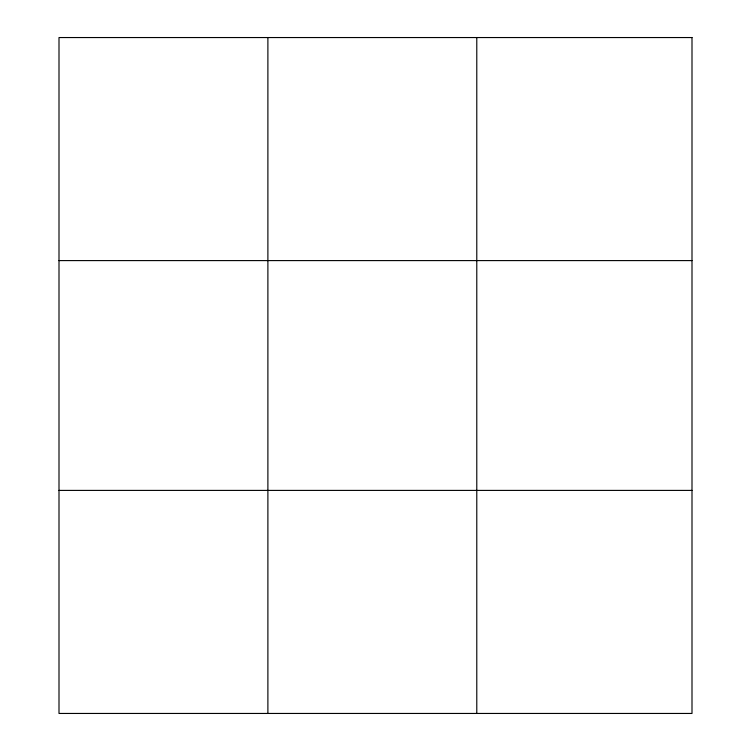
<?xml version="1.0" encoding="UTF-8"?>
<svg xmlns="http://www.w3.org/2000/svg" width="751" height="751" viewBox="0 0 751 751"><rect width="100%" height="100%" fill="white"/><g stroke="black" fill="none" stroke-linecap="round" stroke-linejoin="round"><path stroke-width="1.13" d="M267.891 713.45L267.891 37.55M476.782 713.45L476.782 37.55M59 260.597L692 260.597M59 490.403L692 490.403M692 37.55L692 713.45L59 713.45L59 37.55L692 37.55"/></g></svg>
